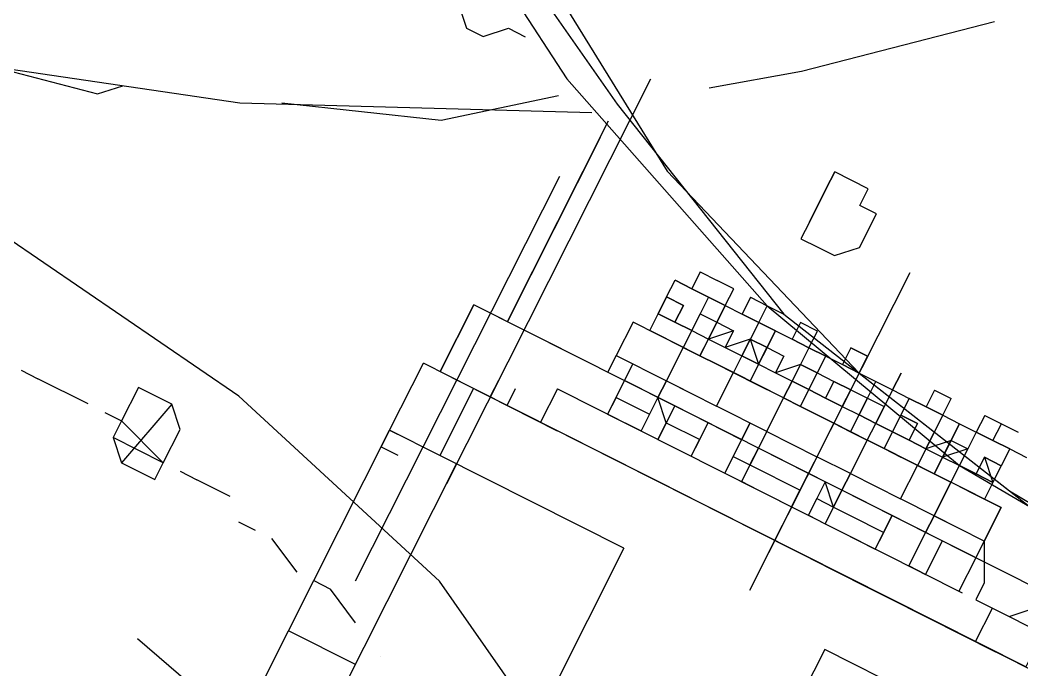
# Model space of a CAD drawing. Header units: metres. Extents: x 0 to 547597, y 0 to 1844684.
# Drawn here: x 543421.5243 to 543421.7453, y 1844512.3919 to 1844512.5353 of the extents above; entities that cross this region are included whole.
import ezdxf

# ---------------------------------------------------------------- set-up
doc = ezdxf.new("R2010")
doc.units = ezdxf.units.M
doc.linetypes.add('DASHED', pattern=[0.75, 0.5, -0.25])
doc.layers.add('5_Thep', color=4, linetype='Continuous')
doc.layers.add('TB220kVtuonglai', color=8, linetype='DASHED')

# ---------------------------------------------------------------- blocks, each defined once
blk = doc.blocks.new('MBA220-MB')
at = {"color": 1}
for points in [[(66.13, 702.6), (132.25, 706.73), (198.38, 727.4), (256.24, 752.2), (314.1, 781.13), (367.83, 818.32), (413.29, 867.92), (446.36, 917.51), (479.42, 971.24), (500.09, 1029.1), (512.49, 1091.1), (512.49, 1153.09), (504.22, 1215.09), (491.82, 1272.95), (462.89, 1334.94), (429.83, 1388.67), (388.5, 1434.13), (338.9, 1475.46), (285.17, 1512.66), (223.18, 1537.46)], [(1091.1, 1070.43), (1041.5, 1107.63), (987.77, 1136.56), (934.05, 1153.09), (872.05, 1161.36), (810.06, 1153.09), (752.2, 1136.56), (698.47, 1107.63), (648.87, 1070.43), (611.68, 1020.84), (582.75, 967.11), (566.21, 909.25), (557.95, 847.25)], [(66.13, 694.34), (132.25, 698.47), (194.25, 715), (256.24, 739.8), (309.97, 768.73), (363.7, 805.92), (405.03, 847.25), (442.23, 900.98), (471.16, 954.71), (495.95, 1008.44), (508.35, 1070.43), (512.49, 1128.29), (512.49, 1136.56)], [(66.13, 694.34), (132.25, 698.47), (194.25, 715), (256.24, 739.8), (309.97, 768.73), (363.7, 805.92), (405.03, 847.25), (442.23, 900.98), (471.16, 954.71), (495.95, 1008.44), (508.35, 1070.43), (512.49, 1128.29)], [(66.13, 686.07), (132.25, 694.34), (194.25, 706.73), (256.24, 731.53), (309.97, 760.46), (363.7, 797.66), (405.03, 843.12), (442.23, 892.72), (471.16, 942.31), (495.95, 1004.31), (508.35, 1058.03), (512.49, 1124.16), (512.49, 1128.29)], [(541.42, 1041.5), (541.42, 1103.5), (524.88, 1103.5), (524.88, 1041.5)], [(541.42, 983.64), (541.42, 1103.5)], [(533.15, 1078.7), (533.15, 1095.23)], [(541.42, 1095.23), (557.95, 1095.23), (557.95, 1049.77), (607.54, 1049.77)], [(541.42, 1095.23), (541.42, 1041.5)], [(512.49, 1070.43), (516.62, 1070.43), (520.75, 1070.43), (529.02, 1074.57), (533.15, 1074.57), (533.15, 1082.83), (529.02, 1086.97), (520.75, 1091.1), (520.75, 1091.1), (512.49, 1091.1)], [(537.28, 1091.1), (541.42, 1091.1), (541.42, 962.98), (537.28, 962.98)], [(541.42, 1078.7), (533.15, 1078.7)], [(533.15, 971.24), (533.15, 1078.7)], [(500.09, 1066.3), (500.09, 1070.43)], [(512.49, 1066.3), (512.49, 1070.43)], [(512.49, 1066.3), (512.49, 1070.43)], [(520.75, 1070.43), (512.49, 1070.43), (512.49, 1058.03)], [(524.88, 1070.43), (520.75, 1070.43)], [(520.75, 1070.43), (520.75, 1058.03)], [(524.88, 1070.43), (520.75, 1070.43), (524.88, 1070.43), (520.75, 1070.43)], [(520.75, 1070.43), (524.88, 1070.43), (524.88, 1058.03)], [(524.88, 1070.43), (533.15, 1070.43)], [(524.88, 1070.43), (533.15, 1070.43)], [(524.88, 1070.43), (524.88, 983.64)], [(529.02, 1070.43), (529.02, 1070.43)], [(533.15, 1070.43), (533.15, 1070.43)], [(495.95, 1062.17), (495.95, 1066.3)], [(500.09, 1062.17), (500.09, 1066.3)], [(500.09, 1062.17), (500.09, 1066.3)], [(500.09, 1062.17), (500.09, 1066.3), (500.09, 1062.17), (500.09, 1066.3), (500.09, 1062.17), (500.09, 1066.3), (504.22, 1066.3), (504.22, 1062.17), (504.22, 1066.3), (504.22, 1062.17), (508.35, 1066.3)], [(500.09, 1062.17), (500.09, 1066.3), (500.09, 1062.17), (500.09, 1066.3), (500.09, 1062.17), (500.09, 1066.3), (500.09, 1062.17), (500.09, 1066.3), (500.09, 1062.17)], [(504.22, 1062.17), (508.35, 1062.17), (504.22, 1062.17), (508.35, 1062.17), (508.35, 1066.3), (508.35, 1062.17), (508.35, 1066.3), (508.35, 1062.17), (508.35, 1066.3), (512.49, 1066.3), (512.49, 1062.17), (512.49, 1066.3), (512.49, 1062.17), (512.49, 1066.3)], [(508.35, 1062.17), (508.35, 1066.3), (508.35, 1062.17), (508.35, 1066.3), (508.35, 1062.17), (508.35, 1066.3), (508.35, 1062.17), (508.35, 1066.3), (508.35, 1062.17), (504.22, 1062.17), (508.35, 1062.17), (504.22, 1062.17), (508.35, 1062.17), (504.22, 1062.17)], [(504.22, 1066.3), (508.35, 1066.3), (504.22, 1066.3), (508.35, 1066.3)], [(504.22, 1062.17), (504.22, 1066.3), (504.22, 1062.17), (504.22, 1066.3), (504.22, 1062.17), (504.22, 1066.3), (504.22, 1062.17), (508.35, 1062.17), (504.22, 1062.17), (508.35, 1062.17), (504.22, 1062.17), (508.35, 1062.17)], [(504.22, 1066.3), (508.35, 1066.3), (504.22, 1066.3), (508.35, 1066.3)], [(508.35, 1062.17), (508.35, 1066.3)], [(508.35, 1062.17), (508.35, 1066.3)], [(512.49, 1062.17), (512.49, 1066.3)], [(512.49, 1062.17), (512.49, 1066.3)], [(512.49, 1062.17), (512.49, 1066.3), (512.49, 1062.17), (512.49, 1066.3), (512.49, 1062.17), (512.49, 1066.3), (512.49, 1062.17)], [(512.49, 1066.3), (512.49, 1053.9)], [(512.49, 1066.3), (512.49, 1053.9)], [(512.49, 1066.3), (512.49, 1066.3), (512.49, 1066.3), (512.49, 1066.3), (512.49, 1066.3), (512.49, 1053.9), (512.49, 1053.9)], [(512.49, 1066.3), (512.49, 1053.9)], [(500.09, 1062.17), (495.95, 1062.17)], [(495.95, 1058.03), (495.95, 1062.17)], [(500.09, 1062.17), (500.09, 1062.17)], [(500.09, 1058.03), (500.09, 1062.17)], [(500.09, 1062.17), (500.09, 1058.03)], [(504.22, 1062.17), (508.35, 1062.17)], [(504.22, 1062.17), (508.35, 1062.17), (508.35, 1058.03), (504.22, 1058.03), (508.35, 1058.03), (504.22, 1058.03)], [(504.22, 1062.17), (508.35, 1062.17)], [(504.22, 1062.17), (508.35, 1062.17)], [(508.35, 1058.03), (508.35, 1062.17)], [(512.49, 1062.17), (512.49, 1062.17)], [(512.49, 1062.17), (512.49, 1058.03)], [(520.75, 1058.03), (520.75, 1062.17)], [(533.15, 1062.17), (524.88, 1062.17)], [(533.15, 1058.03), (533.15, 1062.17), (533.15, 1058.03), (533.15, 1062.17)], [(495.95, 1058.03), (500.09, 1058.03)], [(495.95, 1058.03), (495.95, 1058.03)], [(500.09, 1058.03), (500.09, 1058.03)], [(500.09, 1053.9), (500.09, 1058.03)], [(500.09, 1053.9), (500.09, 1058.03)], [(500.09, 1058.03), (500.09, 1058.03)], [(500.09, 1058.03), (500.09, 1058.03)], [(500.09, 1058.03), (508.35, 1058.03)], [(504.22, 1058.03), (508.35, 1058.03), (504.22, 1058.03), (508.35, 1053.9), (500.09, 1053.9), (500.09, 1058.03)], [(500.09, 1058.03), (500.09, 1058.03)], [(500.09, 1053.9), (500.09, 1058.03)], [(500.09, 1058.03), (500.09, 1058.03)], [(500.09, 1058.03), (500.09, 1058.03)], [(504.22, 1053.9), (504.22, 1058.03)], [(504.22, 1058.03), (508.35, 1058.03), (504.22, 1058.03)], [(504.22, 1058.03), (512.49, 1058.03), (512.49, 1053.9), (508.35, 1053.9), (508.35, 1058.03)], [(504.22, 1058.03), (508.35, 1058.03), (504.22, 1058.03)], [(508.35, 1058.03), (508.35, 1058.03), (504.22, 1058.03)], [(504.22, 1058.03), (508.35, 1058.03), (504.22, 1058.03), (508.35, 1058.03), (504.22, 1058.03)], [(504.22, 1058.03), (508.35, 1058.03)], [(504.22, 1058.03), (508.35, 1058.03), (504.22, 1058.03)], [(508.35, 1058.03), (508.35, 1058.03), (504.22, 1058.03)], [(504.22, 1053.9), (504.22, 1058.03)], [(504.22, 1058.03), (508.35, 1058.03), (504.22, 1058.03), (508.35, 1058.03), (504.22, 1058.03)], [(508.35, 1053.9), (508.35, 1058.03)], [(508.35, 1058.03), (508.35, 1058.03)], [(508.35, 1058.03), (508.35, 1058.03)], [(508.35, 1053.9), (508.35, 1058.03)], [(508.35, 1053.9), (508.35, 1058.03)], [(512.49, 1053.9), (512.49, 1058.03)], [(512.49, 1053.9), (512.49, 1058.03)], [(512.49, 1053.9), (512.49, 1058.03)], [(512.49, 1053.9), (512.49, 1058.03)], [(512.49, 1058.03), (512.49, 1058.03)], [(512.49, 1058.03), (520.75, 1058.03)], [(520.75, 1058.03), (512.49, 1058.03), (512.49, 1049.77)], [(512.49, 1053.9), (512.49, 1058.03)], [(512.49, 1053.9), (512.49, 1058.03)], [(524.88, 1058.03), (520.75, 1058.03)], [(524.88, 1058.03), (520.75, 1058.03)], [(520.75, 1058.03), (520.75, 1049.77)], [(524.88, 1058.03), (520.75, 1058.03), (524.88, 1058.03), (520.75, 1058.03), (524.88, 1058.03)], [(529.02, 1058.03), (524.88, 1058.03)], [(529.02, 1058.03), (524.88, 1058.03)], [(524.88, 1058.03), (533.15, 1058.03)], [(524.88, 1058.03), (524.88, 1049.77)], [(533.15, 1058.03), (529.02, 1058.03)], [(529.02, 1058.03), (529.02, 1058.03)], [(529.02, 1058.03), (529.02, 1058.03)], [(529.02, 1058.03), (533.15, 1058.03)], [(533.15, 1058.03), (533.15, 1058.03)], [(533.15, 1058.03), (533.15, 1058.03)], [(500.09, 1049.77), (500.09, 1053.9)], [(500.09, 1049.77), (500.09, 1053.9)], [(500.09, 1053.9), (508.35, 1053.9)], [(500.09, 1049.77), (500.09, 1053.9)], [(504.22, 1053.9), (512.49, 1053.9), (512.49, 1049.77)], [(504.22, 1053.9), (508.35, 1053.9), (504.22, 1053.9), (508.35, 1053.9), (504.22, 1053.9), (508.35, 1053.9)], [(504.22, 1053.9), (508.35, 1049.77)], [(504.22, 1053.9), (508.35, 1053.9), (504.22, 1053.9), (508.35, 1053.9), (504.22, 1053.9), (508.35, 1053.9)], [(508.35, 1053.9), (504.22, 1053.9), (508.35, 1053.9), (504.22, 1053.9), (508.35, 1053.9)], [(504.22, 1053.9), (508.35, 1053.9), (504.22, 1053.9), (508.35, 1053.9), (504.22, 1053.9)], [(508.35, 1049.77), (508.35, 1053.9)], [(508.35, 1049.77), (508.35, 1053.9)], [(512.49, 1049.77), (512.49, 1053.9)], [(512.49, 1053.9), (512.49, 1053.9), (512.49, 1053.9), (512.49, 1053.9), (512.49, 1053.9), (512.49, 1041.5), (512.49, 1041.5), (512.49, 1041.5), (512.49, 1041.5)], [(512.49, 1053.9), (512.49, 1041.5)], [(512.49, 1053.9), (512.49, 1041.5)], [(512.49, 1053.9), (512.49, 1041.5)], [(500.09, 1049.77), (495.95, 1049.77)], [(495.95, 1049.77), (495.95, 1049.77)], [(495.95, 1045.64), (495.95, 1049.77)], [(495.95, 1049.77), (495.95, 1049.77)], [(500.09, 1049.77), (500.09, 1049.77)], [(500.09, 1045.64), (500.09, 1049.77)], [(500.09, 1045.64), (500.09, 1049.77), (508.35, 1049.77), (504.22, 1049.77)], [(500.09, 1045.64), (500.09, 1049.77)], [(500.09, 1049.77), (500.09, 1049.77)], [(500.09, 1049.77), (500.09, 1049.77)], [(500.09, 1045.64), (500.09, 1049.77)], [(500.09, 1049.77), (500.09, 1045.64)], [(500.09, 1049.77), (500.09, 1049.77)], [(504.22, 1045.64), (508.35, 1045.64), (508.35, 1049.77), (504.22, 1049.77), (512.49, 1049.77), (512.49, 1041.5), (512.49, 1045.64), (512.49, 1041.5), (512.49, 1045.64)], [(504.22, 1049.77), (508.35, 1049.77), (508.35, 1049.77), (504.22, 1049.77), (508.35, 1049.77)], [(504.22, 1049.77), (508.35, 1049.77), (504.22, 1049.77)], [(504.22, 1049.77), (508.35, 1049.77), (504.22, 1049.77), (508.35, 1049.77)], [(504.22, 1049.77), (508.35, 1049.77), (504.22, 1049.77)], [(508.35, 1049.77), (504.22, 1049.77), (508.35, 1049.77)], [(504.22, 1049.77), (504.22, 1049.77)], [(504.22, 1049.77), (508.35, 1049.77), (508.35, 1049.77), (504.22, 1049.77), (508.35, 1049.77)], [(504.22, 1049.77), (508.35, 1049.77), (504.22, 1049.77), (508.35, 1049.77)], [(508.35, 1045.64), (508.35, 1049.77)], [(508.35, 1049.77), (508.35, 1049.77)], [(508.35, 1049.77), (508.35, 1045.64)], [(508.35, 1045.64), (508.35, 1049.77)], [(512.49, 1049.77), (512.49, 1049.77)], [(520.75, 1037.37), (520.75, 1049.77), (512.49, 1049.77), (512.49, 1037.37), (520.75, 1037.37)], [(512.49, 1049.77), (512.49, 1049.77)], [(524.88, 1049.77), (524.88, 1037.37), (520.75, 1037.37), (524.88, 1037.37)], [(529.02, 1049.77), (524.88, 1049.77)], [(533.15, 1049.77), (524.88, 1049.77)], [(529.02, 1041.5), (529.02, 1049.77)], [(533.15, 1049.77), (533.15, 1049.77), (533.15, 1049.77), (529.02, 1049.77)], [(533.15, 1041.5), (533.15, 1049.77)], [(495.95, 1045.64), (500.09, 1045.64)], [(500.09, 1045.64), (500.09, 1045.64)], [(504.22, 1041.5), (500.09, 1041.5), (500.09, 1045.64), (500.09, 1041.5), (500.09, 1045.64)], [(500.09, 1045.64), (500.09, 1041.5), (500.09, 1045.64), (500.09, 1041.5), (500.09, 1045.64), (500.09, 1041.5), (500.09, 1045.64)], [(500.09, 1041.5), (500.09, 1045.64)], [(500.09, 1041.5), (500.09, 1045.64)], [(500.09, 1041.5), (500.09, 1045.64)], [(504.22, 1045.64), (508.35, 1045.64)], [(504.22, 1045.64), (508.35, 1045.64), (504.22, 1045.64), (508.35, 1045.64), (504.22, 1045.64), (508.35, 1045.64), (504.22, 1045.64)], [(504.22, 1045.64), (508.35, 1045.64), (504.22, 1045.64), (508.35, 1045.64), (504.22, 1045.64), (504.22, 1041.5), (504.22, 1045.64), (504.22, 1041.5), (504.22, 1045.64)], [(504.22, 1045.64), (508.35, 1045.64)], [(504.22, 1045.64), (504.22, 1041.5), (504.22, 1045.64), (504.22, 1041.5), (504.22, 1045.64), (504.22, 1041.5), (504.22, 1045.64)], [(504.22, 1045.64), (508.35, 1045.64), (504.22, 1045.64), (508.35, 1045.64), (504.22, 1045.64), (508.35, 1045.64), (504.22, 1045.64)], [(504.22, 1041.5), (504.22, 1045.64)], [(512.49, 1041.5), (508.35, 1041.5), (508.35, 1045.64), (508.35, 1041.5), (508.35, 1045.64)], [(508.35, 1045.64), (508.35, 1041.5), (508.35, 1045.64), (508.35, 1041.5), (508.35, 1045.64), (508.35, 1041.5), (508.35, 1045.64)], [(508.35, 1045.64), (508.35, 1041.5)], [(508.35, 1041.5), (508.35, 1045.64)], [(508.35, 1041.5), (508.35, 1045.64)], [(512.49, 1041.5), (512.49, 1045.64)], [(512.49, 1041.5), (512.49, 1045.64)], [(512.49, 1041.5), (512.49, 1045.64)], [(512.49, 1045.64), (512.49, 1045.64)], [(512.49, 1045.64), (512.49, 1041.5), (512.49, 1045.64), (512.49, 1041.5), (512.49, 1045.64), (512.49, 1041.5), (512.49, 1045.64), (512.49, 1041.5), (512.49, 1045.64)], [(512.49, 1041.5), (512.49, 1045.64)], [(512.49, 1041.5), (512.49, 1045.64)], [(512.49, 1041.5), (512.49, 1045.64)], [(512.49, 1041.5), (512.49, 1045.64)], [(512.49, 1041.5), (512.49, 1045.64)], [(512.49, 1041.5), (512.49, 1045.64)], [(533.15, 1041.5), (533.15, 1045.64)], [(500.09, 1037.37), (500.09, 1041.5)], [(500.09, 1037.37), (500.09, 1041.5)], [(500.09, 1041.5), (508.35, 1041.5), (504.22, 1041.5)], [(500.09, 1037.37), (500.09, 1041.5)], [(504.22, 1041.5), (508.35, 1041.5), (504.22, 1041.5)], [(504.22, 1041.5), (508.35, 1041.5), (504.22, 1041.5)], [(504.22, 1041.5), (508.35, 1041.5), (504.22, 1041.5)], [(504.22, 1041.5), (508.35, 1041.5), (504.22, 1041.5), (508.35, 1041.5), (504.22, 1041.5), (508.35, 1041.5), (504.22, 1041.5)], [(504.22, 1041.5), (508.35, 1041.5), (504.22, 1041.5), (508.35, 1041.5), (504.22, 1041.5), (508.35, 1041.5), (504.22, 1041.5)], [(508.35, 1037.37), (508.35, 1041.5)], [(508.35, 1041.5), (512.49, 1041.5), (512.49, 1037.37)], [(508.35, 1041.5), (508.35, 1037.37)], [(508.35, 1037.37), (508.35, 1041.5)], [(512.49, 1041.5), (512.49, 1033.24)], [(512.49, 1041.5), (512.49, 1033.24), (512.49, 1033.24), (512.49, 1033.24)], [(512.49, 1041.5), (512.49, 1041.5), (512.49, 1033.24), (512.49, 1033.24)], [(512.49, 1041.5), (512.49, 1033.24)], [(529.02, 1037.37), (529.02, 1041.5)], [(529.02, 1037.37), (529.02, 1041.5)], [(533.15, 1037.37), (533.15, 1041.5)], [(500.09, 1037.37), (495.95, 1037.37)], [(495.95, 1037.37), (500.09, 1037.37)], [(495.95, 1037.37), (495.95, 1037.37)], [(495.95, 1037.37), (495.95, 1037.37)], [(500.09, 1037.37), (500.09, 1037.37)], [(500.09, 1033.24), (500.09, 1037.37)], [(500.09, 1037.37), (508.35, 1037.37), (504.22, 1037.37)], [(500.09, 1037.37), (500.09, 1037.37)], [(500.09, 1037.37), (500.09, 1037.37)], [(500.09, 1033.24), (500.09, 1037.37)], [(500.09, 1037.37), (500.09, 1037.37)], [(500.09, 1033.24), (500.09, 1037.37)], [(500.09, 1037.37), (500.09, 1037.37)], [(504.22, 1037.37), (508.35, 1037.37)], [(508.35, 1033.24), (508.35, 1037.37), (504.22, 1037.37), (508.35, 1037.37), (508.35, 1037.37), (504.22, 1037.37), (508.35, 1037.37)], [(504.22, 1037.37), (508.35, 1037.37), (504.22, 1037.37)], [(504.22, 1037.37), (508.35, 1037.37), (504.22, 1037.37), (508.35, 1037.37)], [(508.35, 1037.37), (504.22, 1037.37), (508.35, 1037.37), (504.22, 1037.37)], [(508.35, 1037.37), (508.35, 1037.37), (504.22, 1037.37), (508.35, 1037.37)], [(504.22, 1037.37), (508.35, 1037.37), (504.22, 1037.37)], [(504.22, 1033.24), (504.22, 1037.37)], [(512.49, 1037.37), (508.35, 1037.37), (508.35, 1037.37)], [(508.35, 1033.24), (508.35, 1037.37)], [(508.35, 1037.37), (508.35, 1033.24)], [(508.35, 1033.24), (508.35, 1037.37)], [(508.35, 1033.24), (508.35, 1037.37)], [(508.35, 1033.24), (508.35, 1037.37)], [(512.49, 1033.24), (512.49, 1037.37)], [(512.49, 1033.24), (512.49, 1037.37)], [(512.49, 1033.24), (512.49, 1037.37)], [(512.49, 1037.37), (512.49, 1037.37)], [(520.75, 1037.37), (512.49, 1037.37), (512.49, 1029.1)], [(512.49, 1037.37), (520.75, 1037.37)], [(512.49, 1037.37), (512.49, 1037.37)], [(512.49, 1037.37), (512.49, 1037.37)], [(512.49, 1033.24), (512.49, 1037.37)], [(512.49, 1033.24), (512.49, 1037.37)], [(512.49, 1033.24), (512.49, 1037.37)], [(512.49, 1033.24), (512.49, 1037.37)], [(520.75, 1037.37), (524.88, 1037.37)], [(524.88, 1037.37), (520.75, 1037.37)], [(524.88, 1037.37), (520.75, 1037.37), (524.88, 1037.37)], [(520.75, 1037.37), (520.75, 1029.1)], [(524.88, 1037.37), (520.75, 1037.37), (524.88, 1037.37), (520.75, 1037.37), (524.88, 1037.37), (524.88, 1029.1)], [(520.75, 1037.37), (520.75, 1037.37)], [(520.75, 1037.37), (520.75, 1037.37)], [(524.88, 1037.37), (520.75, 1037.37), (524.88, 1037.37)], [(529.02, 1037.37), (524.88, 1033.24)], [(524.88, 1037.37), (533.15, 1037.37)], [(524.88, 1037.37), (533.15, 1037.37)], [(529.02, 1037.37), (524.88, 1037.37), (533.15, 1037.37)], [(529.02, 1037.37), (529.02, 1037.37)], [(529.02, 1033.24), (529.02, 1037.37)], [(529.02, 1037.37), (529.02, 1037.37)], [(529.02, 1037.37), (533.15, 1037.37)], [(533.15, 1033.24), (533.15, 1037.37)], [(533.15, 1033.24), (533.15, 1037.37)], [(500.09, 1033.24), (500.09, 1033.24)], [(504.22, 1033.24), (508.35, 1033.24), (504.22, 1033.24), (508.35, 1033.24), (500.09, 1033.24)], [(500.09, 1029.1), (500.09, 1033.24)], [(500.09, 1029.1), (500.09, 1033.24)], [(500.09, 1029.1), (500.09, 1033.24)], [(512.49, 1033.24), (504.22, 1033.24)], [(508.35, 1033.24), (504.22, 1033.24)], [(508.35, 1033.24), (504.22, 1033.24), (508.35, 1033.24), (504.22, 1033.24), (508.35, 1033.24), (504.22, 1033.24), (508.35, 1033.24), (504.22, 1033.24), (508.35, 1033.24)], [(504.22, 1033.24), (508.35, 1033.24), (504.22, 1033.24), (508.35, 1033.24), (504.22, 1033.24), (508.35, 1033.24), (504.22, 1033.24), (508.35, 1033.24), (504.22, 1033.24)], [(504.22, 1029.1), (504.22, 1033.24)], [(508.35, 1029.1), (508.35, 1033.24)], [(512.49, 1029.1), (512.49, 1033.24)], [(512.49, 1033.24), (512.49, 1033.24)], [(512.49, 1029.1), (512.49, 1033.24)], [(524.88, 1033.24), (533.15, 1033.24)], [(533.15, 1033.24), (529.02, 1033.24)], [(475.29, 1029.1), (545.55, 1029.1)], [(500.09, 1029.1), (495.95, 1029.1)], [(495.95, 1024.97), (495.95, 1029.1)], [(495.95, 1029.1), (495.95, 1024.97)], [(500.09, 1029.1), (500.09, 1029.1)], [(500.09, 1024.97), (500.09, 1029.1)], [(500.09, 1024.97), (500.09, 1029.1), (500.09, 1024.97), (500.09, 1029.1), (500.09, 1024.97)], [(500.09, 1029.1), (504.22, 1029.1), (504.22, 1024.97), (504.22, 1029.1), (504.22, 1024.97), (508.35, 1024.97), (504.22, 1024.97)], [(500.09, 1024.97), (500.09, 1029.1), (500.09, 1024.97), (500.09, 1029.1), (500.09, 1024.97)], [(500.09, 1029.1), (500.09, 1029.1)], [(500.09, 1029.1), (500.09, 1029.1)], [(500.09, 1029.1), (500.09, 1029.1), (508.35, 1029.1), (504.22, 1029.1)], [(500.09, 1024.97), (500.09, 1029.1)], [(500.09, 1029.1), (500.09, 1029.1)], [(500.09, 1024.97), (500.09, 1029.1)], [(500.09, 1029.1), (500.09, 1024.97)], [(504.22, 1029.1), (508.35, 1029.1), (504.22, 1029.1), (508.35, 1029.1), (504.22, 1029.1), (504.22, 1024.97), (504.22, 1029.1), (504.22, 1024.97), (508.35, 1024.97), (504.22, 1024.97)], [(508.35, 1024.97), (508.35, 1029.1), (504.22, 1029.1), (508.35, 1029.1)], [(504.22, 1029.1), (508.35, 1029.1)], [(504.22, 1029.1), (508.35, 1029.1), (504.22, 1029.1), (508.35, 1029.1), (504.22, 1029.1), (508.35, 1029.1), (504.22, 1029.1), (508.35, 1029.1)], [(504.22, 1024.97), (508.35, 1024.97), (504.22, 1024.97), (508.35, 1024.97), (508.35, 1029.1), (508.35, 1024.97), (508.35, 1029.1), (508.35, 1024.97)], [(508.35, 1024.97), (508.35, 1029.1), (504.22, 1029.1), (508.35, 1029.1), (508.35, 1024.97), (508.35, 1029.1), (508.35, 1024.97)], [(504.22, 1029.1), (508.35, 1029.1), (508.35, 1029.1), (504.22, 1029.1), (512.49, 1029.1), (512.49, 1029.1)], [(504.22, 1029.1), (508.35, 1029.1)], [(504.22, 1029.1), (508.35, 1029.1), (504.22, 1029.1), (508.35, 1029.1), (504.22, 1029.1), (508.35, 1029.1), (504.22, 1029.1), (508.35, 1029.1)], [(508.35, 1024.97), (508.35, 1029.1)], [(508.35, 1024.97), (508.35, 1029.1)], [(508.35, 1029.1), (508.35, 1029.1)], [(508.35, 1029.1), (508.35, 1029.1)], [(508.35, 1024.97), (508.35, 1029.1)], [(508.35, 1029.1), (512.49, 1029.1), (512.49, 1024.97), (512.49, 1029.1), (512.49, 1020.84), (508.35, 1020.84), (508.35, 1024.97)], [(508.35, 1029.1), (508.35, 1029.1)], [(508.35, 1029.1), (508.35, 1029.1)], [(512.49, 1029.1), (512.49, 1029.1)], [(520.75, 1016.71), (512.49, 1016.71), (512.49, 1029.1), (520.75, 1029.1)], [(512.49, 1029.1), (512.49, 1024.97), (512.49, 1029.1), (512.49, 1024.97)], [(512.49, 1029.1), (512.49, 1029.1), (512.49, 1029.1), (512.49, 1020.84), (512.49, 1020.84), (512.49, 1020.84), (512.49, 1020.84), (512.49, 1020.84)], [(512.49, 1029.1), (512.49, 1020.84)], [(512.49, 1029.1), (512.49, 1020.84)], [(512.49, 1029.1), (512.49, 1020.84)], [(516.62, 1029.1), (553.82, 1029.1)], [(520.75, 1016.71), (520.75, 1029.1)], [(524.88, 1029.1), (524.88, 1016.71), (520.75, 1016.71), (524.88, 1016.71), (520.75, 1016.71), (524.88, 1016.71)], [(529.02, 1029.1), (524.88, 1029.1)], [(533.15, 1029.1), (524.88, 1029.1)], [(529.02, 1016.71), (529.02, 1029.1)], [(533.15, 1029.1), (529.02, 1029.1)], [(533.15, 1016.71), (533.15, 1029.1)], [(690.2, 1029.1), (657.14, 991.91), (632.34, 946.45), (624.08, 913.38)], [(495.95, 1024.97), (500.09, 1024.97)], [(500.09, 1024.97), (500.09, 1024.97)], [(504.22, 1024.97), (508.35, 1024.97), (508.35, 1020.84), (504.22, 1020.84), (508.35, 1020.84), (500.09, 1020.84), (500.09, 1024.97)], [(500.09, 1020.84), (500.09, 1024.97)], [(504.22, 1020.84), (504.22, 1024.97)], [(504.22, 1024.97), (508.35, 1024.97)], [(504.22, 1024.97), (508.35, 1024.97), (504.22, 1024.97)], [(504.22, 1024.97), (508.35, 1024.97)], [(508.35, 1020.84), (508.35, 1024.97)], [(508.35, 1020.84), (508.35, 1024.97)], [(512.49, 1020.84), (512.49, 1024.97)], [(512.49, 1020.84), (512.49, 1024.97)], [(512.49, 1020.84), (512.49, 1024.97)], [(512.49, 1024.97), (512.49, 1024.97)], [(512.49, 1020.84), (512.49, 1024.97)], [(458.76, 971.24), (446.36, 987.77), (417.43, 1020.84)], [(500.09, 1016.71), (500.09, 1020.84)], [(500.09, 1016.71), (500.09, 1020.84)], [(500.09, 1016.71), (500.09, 1020.84), (500.09, 1016.71), (500.09, 1020.84), (500.09, 1016.71), (500.09, 1020.84), (500.09, 1016.71), (500.09, 1020.84), (500.09, 1016.71)], [(500.09, 1016.71), (500.09, 1020.84)], [(500.09, 1016.71), (500.09, 1020.84)], [(504.22, 1016.71), (504.22, 1020.84), (504.22, 1016.71), (504.22, 1020.84), (504.22, 1016.71), (504.22, 1020.84), (504.22, 1016.71), (508.35, 1016.71), (504.22, 1016.71), (508.35, 1016.71), (504.22, 1016.71), (508.35, 1016.71), (504.22, 1016.71), (508.35, 1016.71), (504.22, 1016.71)], [(504.22, 1016.71), (508.35, 1016.71), (504.22, 1016.71), (508.35, 1016.71), (508.35, 1020.84)], [(508.35, 1016.71), (508.35, 1020.84), (508.35, 1016.71), (508.35, 1020.84), (508.35, 1016.71), (508.35, 1020.84), (508.35, 1016.71), (504.22, 1016.71), (508.35, 1016.71), (504.22, 1016.71), (508.35, 1016.71), (504.22, 1016.71), (508.35, 1016.71), (504.22, 1016.71), (508.35, 1016.71)], [(504.22, 1020.84), (508.35, 1020.84), (504.22, 1020.84), (508.35, 1020.84), (504.22, 1020.84), (508.35, 1020.84), (504.22, 1020.84), (508.35, 1020.84)], [(508.35, 1020.84), (504.22, 1020.84), (508.35, 1020.84), (504.22, 1020.84), (508.35, 1020.84), (504.22, 1020.84), (508.35, 1020.84), (504.22, 1020.84)], [(508.35, 1016.71), (508.35, 1020.84)], [(508.35, 1016.71), (508.35, 1020.84)], [(508.35, 1016.71), (508.35, 1020.84)], [(512.49, 1016.71), (512.49, 1020.84)], [(512.49, 1016.71), (512.49, 1020.84)], [(512.49, 1016.71), (512.49, 1020.84), (512.49, 1016.71), (512.49, 1020.84), (512.49, 1016.71), (512.49, 1020.84), (512.49, 1016.71), (512.49, 1020.84), (512.49, 1016.71)], [(533.15, 1020.84), (533.15, 1016.71)], [(479.42, 1008.44), (479.42, 1012.57), (475.29, 1016.71), (467.02, 1016.71), (467.02, 1012.57), (462.89, 1012.57), (462.89, 1004.31), (467.02, 1004.31), (475.29, 1004.31), (479.42, 1004.31), (479.42, 1008.44)], [(500.09, 1016.71), (495.95, 1016.71)], [(495.95, 1016.71), (495.95, 1012.57)], [(495.95, 1016.71), (495.95, 1016.71)], [(500.09, 1016.71), (500.09, 1016.71)], [(500.09, 1012.57), (500.09, 1016.71)], [(500.09, 1012.57), (500.09, 1016.71)], [(500.09, 1016.71), (508.35, 1016.71)], [(500.09, 1012.57), (500.09, 1016.71)], [(500.09, 1016.71), (508.35, 1016.71), (504.22, 1016.71)], [(500.09, 1012.57), (500.09, 1016.71)], [(500.09, 1016.71), (500.09, 1012.57)], [(504.22, 1016.71), (508.35, 1012.57)], [(504.22, 1016.71), (508.35, 1016.71), (508.35, 1016.71), (504.22, 1016.71), (508.35, 1016.71), (504.22, 1016.71)], [(508.35, 1012.57), (508.35, 1016.71), (504.22, 1016.71), (508.35, 1016.71)], [(508.35, 1012.57), (508.35, 1016.71), (504.22, 1016.71), (508.35, 1016.71)], [(512.49, 1016.71), (512.49, 1008.44), (504.22, 1008.44)], [(508.35, 1012.57), (508.35, 1016.71)], [(512.49, 1016.71), (512.49, 1016.71), (508.35, 1016.71), (508.35, 1016.71), (512.49, 1016.71)], [(508.35, 1012.57), (508.35, 1016.71)], [(512.49, 1016.71), (512.49, 1016.71)], [(520.75, 1016.71), (512.49, 1016.71)], [(512.49, 1016.71), (512.49, 1016.71)], [(520.75, 1016.71), (512.49, 1016.71), (512.49, 1004.31)], [(512.49, 1016.71), (512.49, 1008.44)], [(512.49, 1016.71), (512.49, 1008.44)], [(512.49, 1016.71), (512.49, 1016.71), (512.49, 1008.44), (512.49, 1008.44)], [(512.49, 1016.71), (512.49, 1008.44)], [(520.75, 1016.71), (524.88, 1016.71)], [(524.88, 1016.71), (520.75, 1016.71)], [(524.88, 1016.71), (520.75, 1016.71), (524.88, 1016.71)], [(520.75, 1016.71), (520.75, 1004.31)], [(524.88, 1016.71), (520.75, 1016.71), (524.88, 1016.71)], [(524.88, 1016.71), (533.15, 1016.71)], [(524.88, 1016.71), (533.15, 1016.71)], [(529.02, 1016.71), (524.88, 1016.71)], [(524.88, 1016.71), (533.15, 1016.71)], [(529.02, 1012.57), (529.02, 1016.71)], [(529.02, 1012.57), (529.02, 1016.71)], [(529.02, 1016.71), (533.15, 1016.71)], [(533.15, 1012.57), (533.15, 1016.71)], [(533.15, 1012.57), (533.15, 1016.71)], [(533.15, 1016.71), (533.15, 1016.71)], [(495.95, 1012.57), (500.09, 1012.57)], [(500.09, 1012.57), (500.09, 1012.57)], [(508.35, 1008.44), (504.22, 1008.44), (508.35, 1008.44), (500.09, 1008.44), (500.09, 1012.57)], [(500.09, 1008.44), (500.09, 1012.57)], [(500.09, 1008.44), (500.09, 1012.57)], [(504.22, 1012.57), (508.35, 1012.57)], [(504.22, 1012.57), (508.35, 1012.57), (504.22, 1012.57)], [(504.22, 1008.44), (504.22, 1012.57)], [(504.22, 1012.57), (508.35, 1012.57), (504.22, 1012.57)], [(504.22, 1012.57), (508.35, 1012.57), (504.22, 1012.57)], [(508.35, 1008.44), (508.35, 1012.57), (504.22, 1012.57)], [(504.22, 1012.57), (508.35, 1012.57), (504.22, 1012.57)], [(508.35, 1008.44), (508.35, 1012.57)], [(508.35, 1008.44), (508.35, 1012.57)], [(508.35, 1008.44), (508.35, 1012.57)], [(512.49, 1008.44), (512.49, 1012.57)], [(512.49, 1008.44), (512.49, 1012.57)], [(512.49, 1008.44), (512.49, 1012.57)], [(512.49, 1012.57), (512.49, 1012.57)], [(512.49, 1008.44), (512.49, 1012.57)], [(512.49, 1008.44), (512.49, 1012.57)], [(512.49, 1008.44), (512.49, 1012.57)], [(524.88, 1012.57), (520.75, 1012.57), (524.88, 1012.57), (524.88, 1004.31)], [(529.02, 1012.57), (524.88, 1012.57)], [(524.88, 1012.57), (533.15, 1012.57)], [(533.15, 1012.57), (529.02, 1012.57)], [(495.95, 1004.31), (495.95, 1008.44)], [(500.09, 1004.31), (500.09, 1008.44)], [(500.09, 1004.31), (500.09, 1008.44)], [(500.09, 1004.31), (500.09, 1008.44), (500.09, 1004.31), (500.09, 1008.44), (500.09, 1004.31), (500.09, 1008.44), (504.22, 1008.44), (504.22, 1004.31), (504.22, 1008.44), (504.22, 1004.31), (508.35, 1008.44)], [(500.09, 1004.31), (500.09, 1008.44), (500.09, 1004.31), (500.09, 1008.44), (500.09, 1004.31), (500.09, 1008.44), (500.09, 1004.31), (500.09, 1008.44), (500.09, 1004.31)], [(500.09, 1004.31), (500.09, 1008.44)], [(504.22, 1008.44), (508.35, 1008.44), (504.22, 1008.44), (508.35, 1008.44), (504.22, 1008.44), (508.35, 1008.44), (504.22, 1008.44)], [(508.35, 1008.44), (504.22, 1008.44), (508.35, 1008.44), (504.22, 1008.44), (508.35, 1008.44), (504.22, 1008.44), (508.35, 1008.44)], [(504.22, 1004.31), (508.35, 1004.31), (504.22, 1004.31), (508.35, 1004.31), (508.35, 1008.44), (508.35, 1004.31), (508.35, 1008.44), (508.35, 1004.31), (508.35, 1008.44), (512.49, 1008.44), (512.49, 1004.31), (512.49, 1008.44), (512.49, 1004.31), (512.49, 1008.44)], [(508.35, 1004.31), (508.35, 1008.44), (508.35, 1004.31), (508.35, 1008.44), (508.35, 1004.31), (508.35, 1008.44), (508.35, 1004.31), (508.35, 1008.44), (508.35, 1004.31), (504.22, 1004.31), (508.35, 1004.31), (504.22, 1004.31), (508.35, 1004.31), (504.22, 1004.31)], [(504.22, 1008.44), (508.35, 1008.44), (504.22, 1008.44), (508.35, 1008.44)], [(504.22, 1004.31), (504.22, 1008.44), (504.22, 1004.31), (504.22, 1008.44), (504.22, 1004.31), (504.22, 1008.44), (504.22, 1004.31), (508.35, 1004.31), (504.22, 1004.31), (508.35, 1004.31), (504.22, 1004.31), (508.35, 1004.31)], [(504.22, 1008.44), (508.35, 1008.44), (504.22, 1008.44), (508.35, 1008.44)], [(508.35, 1004.31), (508.35, 1008.44)], [(508.35, 1004.31), (508.35, 1008.44)], [(512.49, 1004.31), (512.49, 1008.44)], [(512.49, 1004.31), (512.49, 1008.44)], [(512.49, 1004.31), (512.49, 1008.44), (512.49, 1004.31), (512.49, 1008.44), (512.49, 1004.31), (512.49, 1008.44), (512.49, 1004.31)], [(512.49, 1008.44), (512.49, 1008.44), (512.49, 1008.44), (512.49, 1008.44)], [(512.49, 1008.44), (512.49, 996.04)], [(512.49, 1008.44), (512.49, 1004.31)], [(524.88, 946.45), (541.42, 946.45), (541.42, 1008.44)], [(524.88, 1008.44), (524.88, 946.45)], [(541.42, 1008.44), (541.42, 954.71), (541.42, 954.71)], [(475.29, 1004.31), (475.29, 1004.31), (467.02, 1004.31), (462.89, 1004.31)], [(475.29, 1004.31), (475.29, 1004.31), (467.02, 1004.31), (462.89, 1004.31)], [(500.09, 1004.31), (495.95, 1004.31)], [(495.95, 1000.17), (495.95, 1004.31)], [(495.95, 1004.31), (495.95, 1004.31)], [(495.95, 1000.17), (495.95, 1004.31)], [(500.09, 1004.31), (500.09, 1004.31)], [(500.09, 1000.17), (500.09, 1004.31)], [(500.09, 1000.17), (500.09, 1004.31)], [(500.09, 1004.31), (508.35, 1004.31)], [(500.09, 1000.17), (500.09, 1004.31)], [(500.09, 1004.31), (500.09, 1004.31)], [(500.09, 1000.17), (500.09, 1004.31)], [(500.09, 1000.17), (500.09, 1004.31)], [(500.09, 1004.31), (500.09, 1000.17)], [(504.22, 1004.31), (512.49, 1004.31), (512.49, 996.04), (508.35, 996.04), (508.35, 1000.17)], [(508.35, 1000.17), (508.35, 1004.31), (504.22, 1004.31)], [(504.22, 1004.31), (508.35, 1004.31)], [(504.22, 1004.31), (508.35, 1000.17)], [(504.22, 1004.31), (508.35, 1004.31), (508.35, 1004.31), (504.22, 1004.31), (508.35, 1004.31), (504.22, 1004.31)], [(508.35, 1000.17), (508.35, 1004.31), (504.22, 1004.31)], [(504.22, 1004.31), (508.35, 1004.31)], [(504.22, 1004.31), (508.35, 1004.31)], [(508.35, 1000.17), (508.35, 1004.31)], [(508.35, 1004.31), (508.35, 1004.31)], [(508.35, 1000.17), (508.35, 1004.31)], [(512.49, 1004.31), (512.49, 1004.31)], [(520.75, 991.91), (520.75, 1004.31), (512.49, 1004.31), (512.49, 991.91), (520.75, 991.91)], [(512.49, 1004.31), (512.49, 1004.31)], [(512.49, 1004.31), (512.49, 996.04)], [(512.49, 1004.31), (512.49, 996.04)], [(512.49, 1004.31), (512.49, 996.04), (512.49, 996.04), (512.49, 996.04), (512.49, 996.04)], [(529.02, 1004.31), (524.88, 1004.31)], [(533.15, 1004.31), (524.88, 1004.31)], [(524.88, 1004.31), (524.88, 996.04)], [(529.02, 996.04), (529.02, 1004.31)], [(533.15, 1004.31), (533.15, 1004.31), (533.15, 1004.31), (529.02, 1004.31)], [(533.15, 996.04), (533.15, 1004.31)], [(495.95, 1000.17), (500.09, 1000.17)], [(500.09, 1000.17), (500.09, 1000.17)], [(500.09, 996.04), (500.09, 1000.17)], [(500.09, 996.04), (500.09, 1000.17)], [(504.22, 1000.17), (508.35, 1000.17), (504.22, 1000.17), (508.35, 996.04), (500.09, 996.04), (500.09, 1000.17)], [(500.09, 996.04), (500.09, 1000.17)], [(504.22, 996.04), (504.22, 1000.17)], [(504.22, 1000.17), (508.35, 1000.17), (504.22, 1000.17)], [(504.22, 1000.17), (508.35, 1000.17), (504.22, 1000.17)], [(504.22, 1000.17), (508.35, 1000.17), (504.22, 1000.17), (508.35, 1000.17), (504.22, 1000.17)], [(504.22, 1000.17), (508.35, 1000.17), (504.22, 1000.17)], [(504.22, 996.04), (504.22, 1000.17)], [(504.22, 1000.17), (508.35, 1000.17), (504.22, 1000.17), (508.35, 1000.17), (504.22, 1000.17)], [(508.35, 996.04), (508.35, 1000.17)], [(508.35, 996.04), (508.35, 1000.17)], [(508.35, 996.04), (508.35, 1000.17)], [(512.49, 996.04), (512.49, 1000.17)], [(512.49, 996.04), (512.49, 1000.17)], [(512.49, 996.04), (512.49, 1000.17)], [(512.49, 996.04), (512.49, 1000.17)], [(512.49, 1000.17), (512.49, 1000.17)], [(512.49, 996.04), (512.49, 1000.17)], [(512.49, 996.04), (512.49, 1000.17)], [(512.49, 996.04), (512.49, 1000.17)], [(512.49, 996.04), (512.49, 1000.17)], [(533.15, 996.04), (533.15, 1000.17)], [(557.95, 1000.17), (607.54, 1000.17)], [(557.95, 1000.17), (557.95, 954.71)], [(500.09, 996.04), (495.95, 996.04)], [(495.95, 996.04), (495.95, 991.91)], [(500.09, 996.04), (500.09, 996.04)], [(500.09, 991.91), (500.09, 996.04)], [(500.09, 991.91), (500.09, 996.04)], [(500.09, 996.04), (500.09, 996.04)], [(500.09, 996.04), (500.09, 996.04)], [(500.09, 996.04), (508.35, 996.04)], [(500.09, 996.04), (500.09, 996.04)], [(500.09, 996.04), (500.09, 987.77)], [(504.22, 991.91), (508.35, 991.91), (508.35, 996.04), (504.22, 996.04), (508.35, 996.04)], [(504.22, 996.04), (508.35, 996.04), (504.22, 996.04)], [(504.22, 996.04), (512.49, 996.04), (512.49, 996.04)], [(504.22, 996.04), (508.35, 996.04), (504.22, 996.04), (508.35, 996.04)], [(504.22, 996.04), (508.35, 996.04), (504.22, 996.04), (508.35, 996.04), (504.22, 996.04), (508.35, 996.04)], [(504.22, 996.04), (508.35, 996.04), (504.22, 996.04)], [(504.22, 991.91), (504.22, 996.04)], [(504.22, 991.91), (508.35, 991.91), (508.35, 996.04), (504.22, 996.04), (508.35, 996.04)], [(504.22, 996.04), (508.35, 996.04)], [(504.22, 996.04), (508.35, 996.04), (504.22, 996.04), (508.35, 996.04)], [(504.22, 996.04), (508.35, 996.04), (504.22, 996.04), (508.35, 996.04), (504.22, 996.04), (508.35, 996.04)], [(508.35, 996.04), (504.22, 996.04), (508.35, 996.04), (504.22, 996.04), (508.35, 996.04)], [(504.22, 996.04), (508.35, 996.04), (504.22, 996.04), (508.35, 996.04), (504.22, 996.04)], [(508.35, 991.91), (508.35, 996.04)], [(508.35, 996.04), (508.35, 996.04)], [(508.35, 996.04), (508.35, 996.04)], [(512.49, 996.04), (512.49, 996.04)], [(512.49, 991.91), (512.49, 996.04)], [(512.49, 996.04), (512.49, 996.04)], [(512.49, 991.91), (512.49, 996.04)], [(512.49, 996.04), (512.49, 983.64)], [(512.49, 996.04), (512.49, 983.64)], [(512.49, 996.04), (512.49, 996.04), (512.49, 983.64), (512.49, 983.64), (512.49, 983.64), (512.49, 983.64)], [(512.49, 996.04), (512.49, 983.64)], [(520.75, 991.91), (520.75, 996.04)], [(524.88, 996.04), (533.15, 996.04)], [(524.88, 996.04), (529.02, 996.04), (524.88, 991.91)], [(533.15, 996.04), (529.02, 996.04), (533.15, 996.04)], [(533.15, 996.04), (533.15, 996.04)], [(495.95, 987.77), (495.95, 991.91)], [(500.09, 987.77), (500.09, 991.91)], [(500.09, 987.77), (500.09, 991.91), (508.35, 991.91), (504.22, 991.91)], [(500.09, 987.77), (500.09, 991.91)], [(500.09, 987.77), (500.09, 991.91)], [(500.09, 987.77), (500.09, 991.91)], [(504.22, 987.77), (508.35, 987.77), (508.35, 991.91), (504.22, 991.91), (512.49, 991.91), (512.49, 983.64), (512.49, 987.77), (512.49, 983.64), (512.49, 987.77)], [(508.35, 991.91), (504.22, 991.91), (508.35, 991.91)], [(508.35, 987.77), (508.35, 991.91)], [(508.35, 991.91), (508.35, 987.77)], [(508.35, 987.77), (508.35, 991.91)], [(520.75, 979.51), (520.75, 991.91), (512.49, 991.91), (512.49, 979.51), (520.75, 979.51)], [(520.75, 991.91), (524.88, 991.91)], [(524.88, 991.91), (520.75, 991.91), (524.88, 991.91), (520.75, 991.91), (524.88, 991.91)], [(520.75, 991.91), (524.88, 991.91), (524.88, 983.64), (520.75, 983.64), (524.88, 983.64)], [(524.88, 991.91), (533.15, 991.91)], [(529.02, 983.64), (529.02, 991.91)], [(533.15, 983.64), (533.15, 991.91)], [(495.95, 987.77), (500.09, 987.77)], [(500.09, 987.77), (500.09, 987.77)], [(504.22, 983.64), (500.09, 983.64), (500.09, 987.77), (500.09, 983.64), (500.09, 987.77)], [(500.09, 987.77), (500.09, 983.64), (500.09, 987.77), (500.09, 983.64), (500.09, 987.77), (500.09, 983.64), (500.09, 987.77)], [(500.09, 983.64), (500.09, 987.77)], [(504.22, 987.77), (508.35, 987.77)], [(504.22, 987.77), (508.35, 987.77), (504.22, 987.77), (508.35, 987.77), (504.22, 987.77), (508.35, 987.77), (504.22, 987.77)], [(504.22, 987.77), (508.35, 987.77), (504.22, 987.77), (508.35, 987.77), (504.22, 987.77), (504.22, 983.64), (504.22, 987.77), (504.22, 983.64), (504.22, 987.77)], [(504.22, 987.77), (508.35, 987.77)], [(504.22, 987.77), (504.22, 983.64), (504.22, 987.77), (504.22, 983.64), (504.22, 987.77), (504.22, 983.64), (504.22, 987.77)], [(504.22, 987.77), (508.35, 987.77), (504.22, 987.77), (508.35, 987.77), (504.22, 987.77), (508.35, 987.77), (504.22, 987.77)], [(512.49, 983.64), (508.35, 983.64), (508.35, 987.77), (508.35, 983.64), (508.35, 987.77)], [(508.35, 987.77), (508.35, 983.64), (508.35, 987.77), (508.35, 983.64), (508.35, 987.77), (508.35, 983.64), (508.35, 987.77)], [(508.35, 987.77), (508.35, 983.64)], [(508.35, 983.64), (508.35, 987.77)], [(512.49, 987.77), (512.49, 983.64)], [(512.49, 983.64), (512.49, 987.77)], [(512.49, 983.64), (512.49, 987.77)], [(512.49, 987.77), (512.49, 987.77)], [(512.49, 987.77), (512.49, 983.64), (512.49, 987.77), (512.49, 983.64), (512.49, 987.77), (512.49, 983.64), (512.49, 987.77), (512.49, 983.64), (512.49, 987.77)], [(533.15, 983.64), (533.15, 987.77)], [(504.22, 983.64), (508.35, 983.64), (504.22, 983.64)], [(504.22, 983.64), (508.35, 983.64), (504.22, 983.64)], [(524.88, 983.64), (533.15, 983.64)], [(524.88, 983.64), (533.15, 983.64)], [(529.02, 983.64), (524.88, 983.64), (533.15, 983.64)], [(529.02, 983.64), (529.02, 983.64)], [(529.02, 983.64), (533.15, 983.64)], [(533.15, 983.64), (533.15, 983.64)], [(520.75, 979.51), (524.88, 979.51)], [(524.88, 979.51), (520.75, 979.51), (524.88, 979.51)], [(524.88, 975.38), (524.88, 946.45)], [(541.42, 946.45), (541.42, 975.38)], [(533.15, 971.24), (541.42, 971.24)], [(603.41, 962.98), (603.41, 962.98)], [(462.89, 958.84), (591.01, 958.84)], [(541.42, 958.84), (537.28, 958.84), (541.42, 958.84)], [(541.42, 958.84), (541.42, 954.71), (541.42, 954.71)], [(624.08, 954.71), (619.94, 954.71), (619.94, 958.84), (557.95, 958.84)], [(607.54, 958.84), (607.54, 942.31)], [(524.88, 954.71), (475.29, 954.71)], [(479.42, 954.71), (524.88, 954.71)], [(541.42, 954.71), (557.95, 954.71), (557.95, 942.31), (541.42, 942.31)], [(541.42, 954.71), (541.42, 942.31), (541.42, 942.31), (541.42, 942.31), (541.42, 942.31)], [(599.28, 954.71), (595.14, 946.45)], [(309.97, 281.04), (371.97, 326.5), (425.69, 380.23), (467.02, 442.23), (504.22, 508.35), (529.02, 582.75), (541.42, 657.14), (541.42, 731.53), (533.15, 805.92), (508.35, 880.32), (475.29, 950.58)], [(591.01, 950.58), (462.89, 950.58)], [(541.42, 946.45), (524.88, 946.45)], [(557.95, 942.31), (557.95, 946.45)], [(562.08, 942.31), (562.08, 946.45)], [(595.14, 942.31), (595.14, 946.45)], [(504.22, 888.58), (491.82, 921.65), (475.29, 942.31)], [(557.95, 942.31), (562.08, 942.31)], [(607.54, 942.31), (557.95, 942.31)], [(619.94, 942.31), (607.54, 942.31)], [(595.14, 938.18), (591.01, 929.91)], [(458.76, 917.51), (462.89, 913.38), (467.02, 913.38), (471.16, 917.51), (471.16, 921.65), (467.02, 925.78), (467.02, 929.91)], [(591.01, 921.65), (591.01, 925.78)], [(586.88, 917.51), (586.88, 909.25)], [(586.88, 905.12), (586.88, 909.25)], [(582.75, 888.58), (586.88, 900.98), (578.61, 900.98), (574.48, 896.85), (574.48, 888.58), (582.75, 888.58), (586.88, 888.58), (591.01, 892.72), (591.01, 900.98), (586.88, 900.98)], [(586.88, 900.98), (586.88, 888.58)], [(574.48, 896.85), (591.01, 892.72)], [(582.75, 884.45), (582.75, 888.58)], [(582.75, 880.32), (582.75, 867.92)], [(582.75, 863.79), (582.75, 867.92)], [(533.15, 793.53), (520.75, 851.39), (516.62, 855.52)]]:
    blk.add_lwpolyline(points, dxfattribs=at)
blk = doc.blocks.new('mb moiTQK')
at = {"layer": 'TB220kVtuonglai', "ltscale": 3000, "xscale": 0.001, "yscale": 0.001, "zscale": 0.001}
blk.add_blockref('MBA220-MB', (-20.05166, -82.51016), dxfattribs=at)
blk = doc.blocks.new('ACAD-DinhViTuyenDz220kV')
blk.add_circle((543470.18793, 1844560.06958), 117.55145)
at = {"layer": '5_Thep', "rotation": 243.2403583287449}
blk.add_blockref('mb moiTQK', (543485.661, 1844458.313), dxfattribs=at)

msp = doc.modelspace()

# ---------------------------------------------------------------- block references
msp.add_blockref('ACAD-DinhViTuyenDz220kV', (0, 0))

doc.saveas('drawing.dxf')
